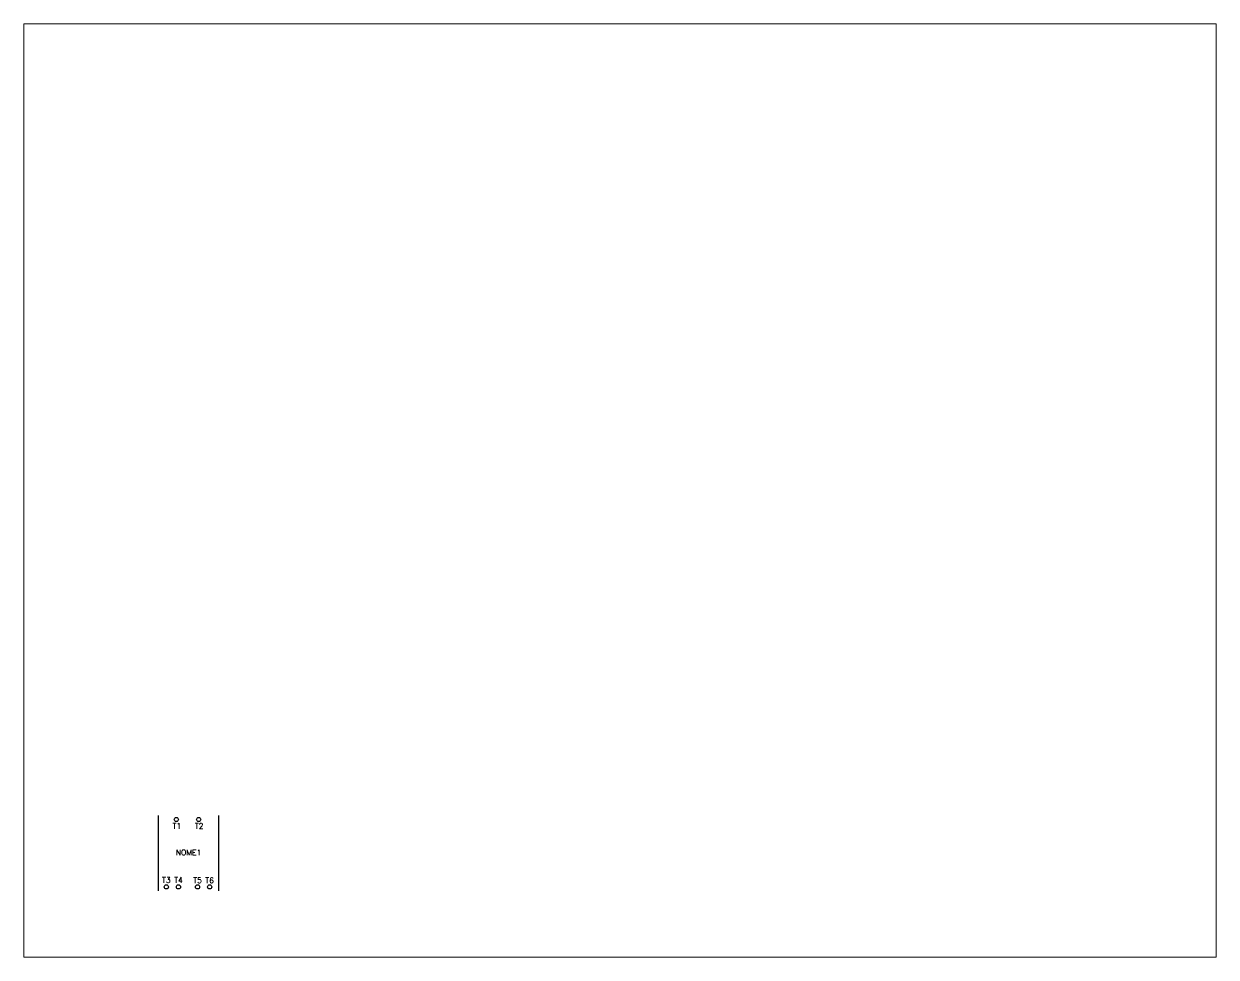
# Paper-space layout 'Layout1' of a CAD drawing. Extents: x 1.03 to 9.28, y 0.81 to 7.27.
# The model-space entities are those that its viewports show. They can reach past a viewport. Long polylines and large blocks are cut down to what shows.
import ezdxf
from ezdxf.enums import TextEntityAlignment as Align

# ---------------------------------------------------------------- set-up
doc = ezdxf.new("R2010")
doc.units = 0
doc.header["$LTSCALE"] = 10
doc.header["$MEASUREMENT"] = 0
doc.layers.get('0').update_dxf_attribs({"linetype": 'CONTINUOUS'})
doc.styles.add('ROMANS', font='romans.shx', dxfattribs={"height": 0.2})

# ---------------------------------------------------------------- blocks, each defined once
blk = doc.blocks.new('CON3')
blk.add_circle((0, 0), 1)

msp = doc.modelspace()

# ---------------------------------------------------------------- linework, layer by layer
at = {"color": 7}
for p, q in [((44.51, 32.01), (44.51, 4.92)), ((66.19, 4.92), (66.19, 32.01))]:
    msp.add_line(p, q, dxfattribs=at)
at = {"lineweight": 5}
for p, q in [((51.02, 31.29), (51.02, 31.39)), ((59.02, 31.29), (59.02, 31.39)), ((47.44, 5.53), (47.44, 5.63)), ((51.77, 5.53), (51.77, 5.63)), ((58.6, 5.53), (58.6, 5.63)), ((62.94, 5.53), (62.94, 5.63))]:
    msp.add_line(p, q, dxfattribs=at)

# ---------------------------------------------------------------- block references
at = {"color": 7, "xscale": 0.75, "yscale": 0.75, "zscale": 0.75}
for p in [(51.02, 30.54), (59.02, 30.54), (47.44, 6.38), (51.77, 6.38), (58.6, 6.38), (62.94, 6.38)]:
    msp.add_blockref('CON3', p, dxfattribs=at)

# ---------------------------------------------------------------- texts
at = {"style": 'ROMANS', "flags": 4}
for tag, text, p in [('T1', 'T1', (49.65, 28.23)), ('T2', 'T2', (57.65, 28.19))]:
    msp.add_attdef(tag, text=text, height=2, dxfattribs=at).set_placement(p, align=Align.MIDDLE_LEFT)
at = {"lineweight": 5, "style": 'ROMANS', "flags": 4}
msp.add_attdef('NOME1', text='NOME1', height=2, dxfattribs=at).set_placement((55.39, 18.72), align=Align.MIDDLE_CENTER)
for tag, text, p in [('T3', 'T3', (47.44, 7.22)), ('T4', 'T4', (51.77, 7.22)), ('T5', 'T5', (58.6, 7.14)), ('T6', 'T6', (62.94, 7.09))]:
    msp.add_attdef(tag, text=text, height=2, dxfattribs=at).set_placement(p, align=Align.BOTTOM_CENTER)

psp = doc.layouts.get("Layout1")

# ---------------------------------------------------------------- viewports
at = {"layer": '0', "view_target_point": (-23.7891, -51.5)}
psp.add_viewport(center=(5.1562, 4.0382), size=(8.25, 6.461111), view_center_point=(233.7877, 200), view_height=334.634538, dxfattribs=at)

doc.saveas('drawing.dxf')
